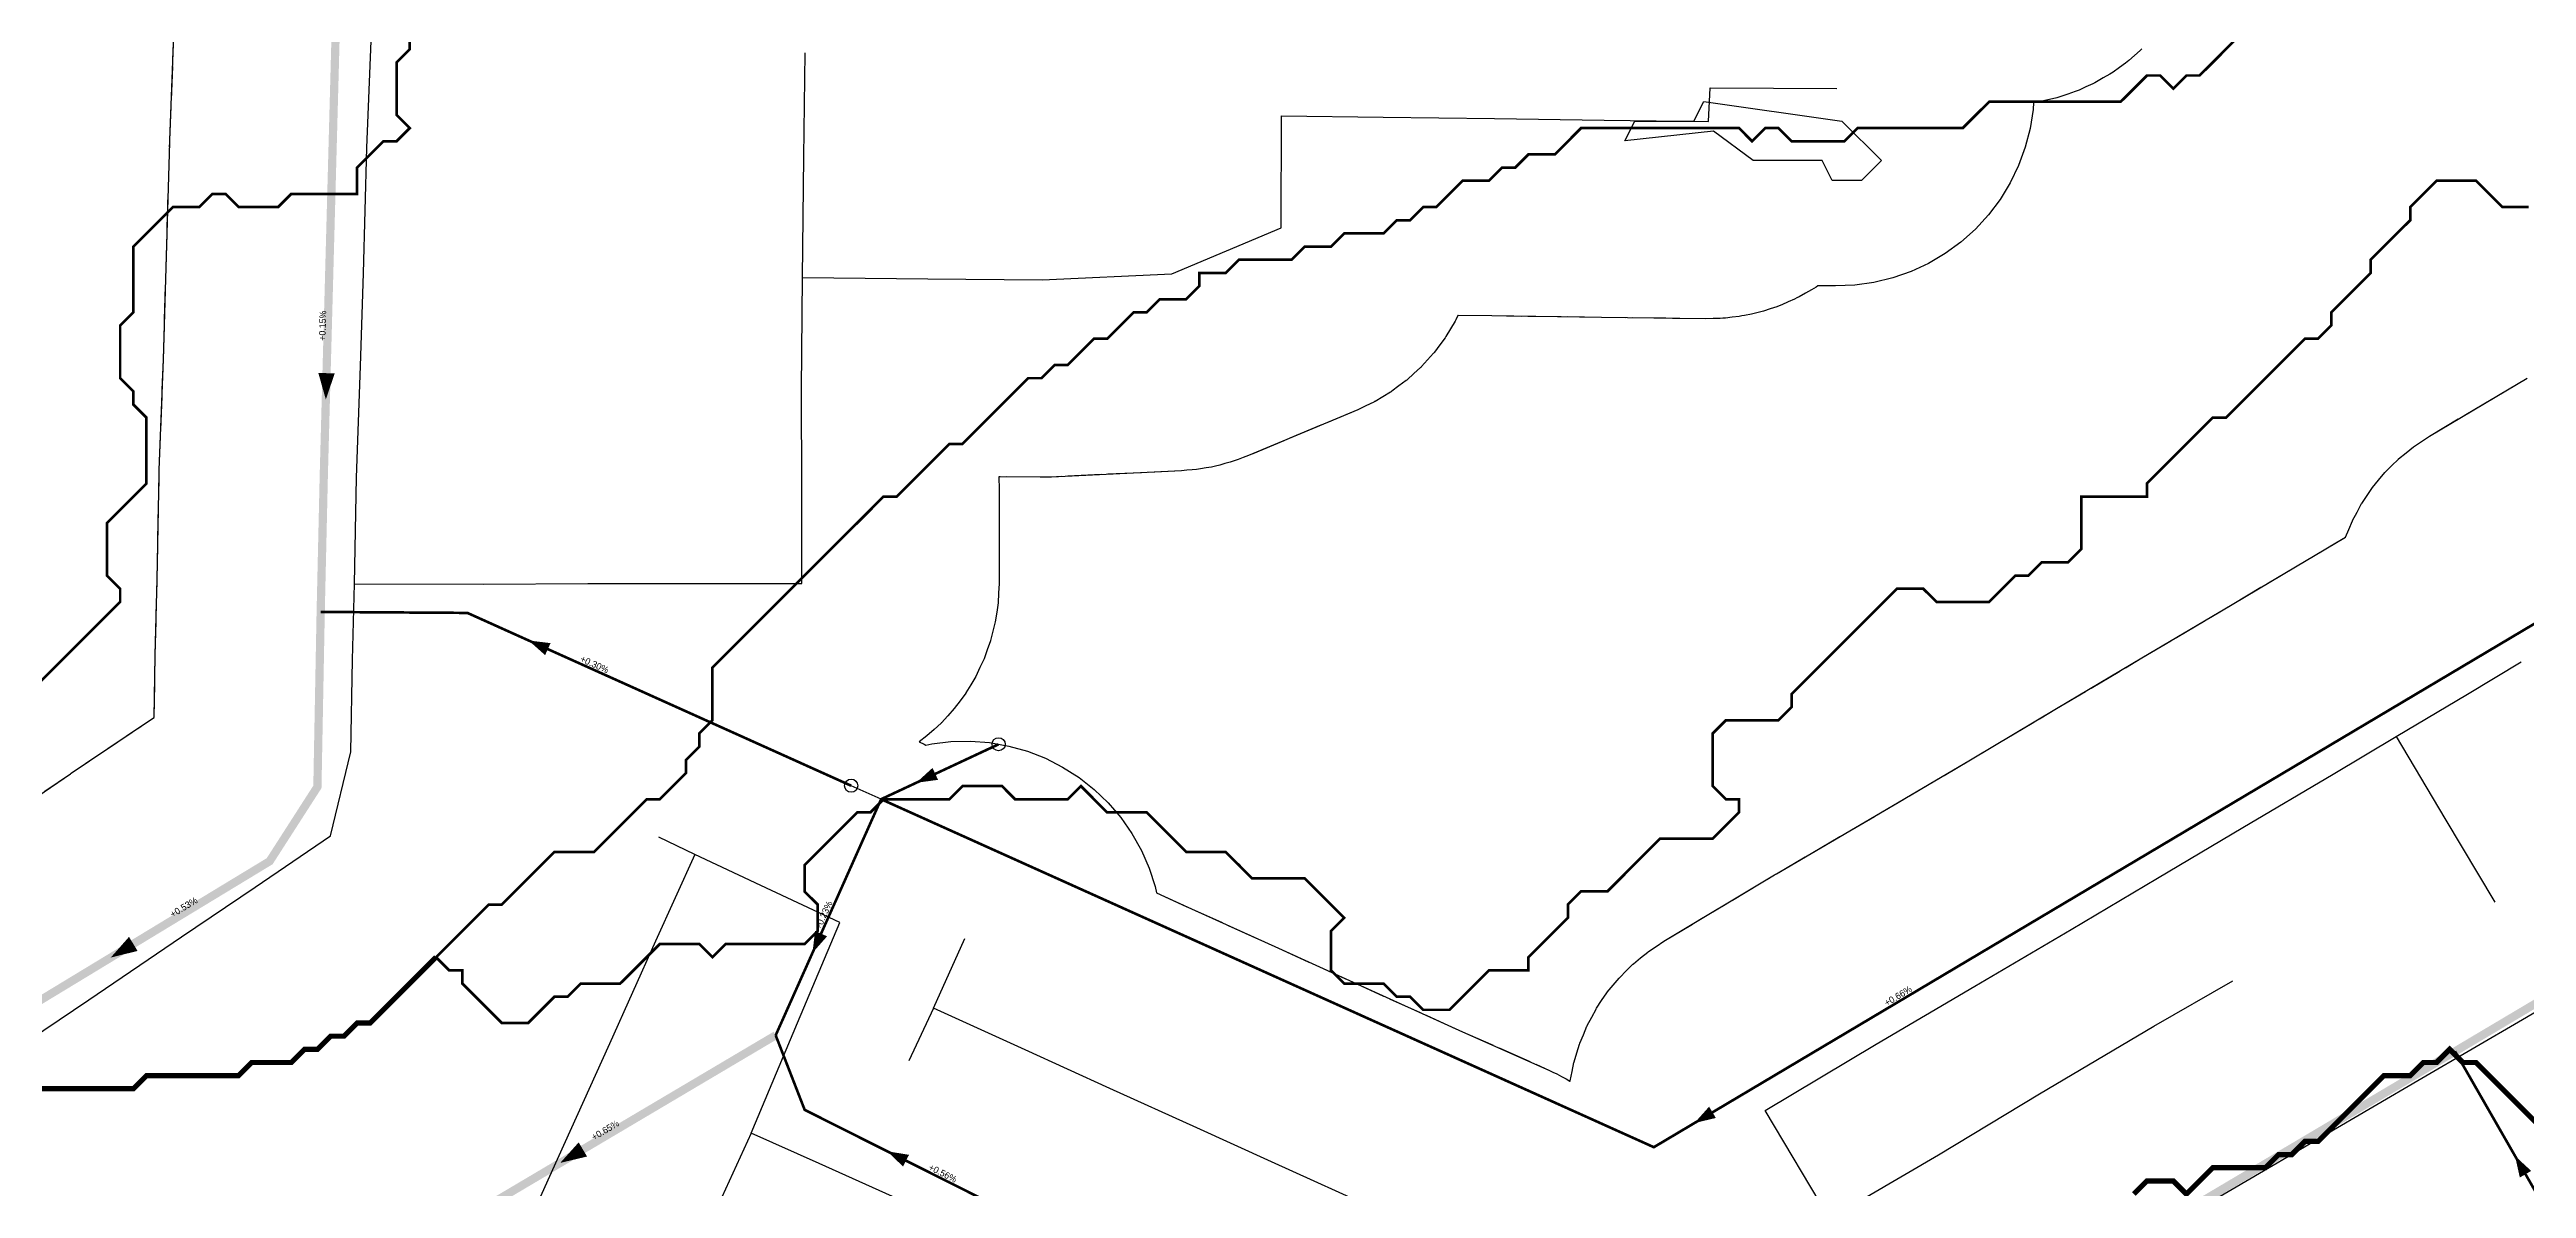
# Model space of a CAD drawing. Header units: metres. Extents: x 441395 to 476894, y 2561381 to 2578972.
# Drawn here: x 444948 to 445701, y 2566815 to 2567161 of the extents above; entities that cross this region are included whole.
import ezdxf
from ezdxf.enums import TextEntityAlignment as Align

# ---------------------------------------------------------------- set-up
doc = ezdxf.new("R2010")
doc.units = ezdxf.units.M
doc.header["$LTSCALE"] = 8
doc.linetypes.add('DASHED', pattern=[1.524, 1.27, -0.254])
for name, color, linetype in [('A_ARROWS', 7, 'Continuous'), ('A_BRANCH', 7, 'Continuous'), ('A_BUILT_2006', 252, 'Continuous'), ('A_CATCHMENTS', 7, 'Continuous'), ('A_ENVELOPE', 3, 'Continuous'), ('A_GRADIENT', 8, 'Continuous'), ('A_HEAD_GAP', 8, 'Continuous'), ('A_HEADS', 8, 'Continuous'), ('A_LATERAL', 7, 'Continuous'), ('A_STREAMS', 5, 'Continuous'), ('A_SUBMAIN', 7, 'Continuous'), ('A_WADI', 4, 'Continuous')]:
    doc.layers.add(name, color=color, linetype=linetype)

msp = doc.modelspace()

# ---------------------------------------------------------------- linework, layer by layer
at = {"layer": 'A_ARROWS', "color": 1}
for points in [[(445032.34, 2567054.61), (445030.06, 2567062.68), (445035.05, 2567062.54)], [(445094.01, 2566981.32), (445100.67, 2566980.52), (445099.02, 2566976.87)], [(445211.85, 2566938.05), (445216.8, 2566942.57), (445218.5, 2566938.95)], [(444966.95, 2566884.91), (444972.5, 2566891.2), (444975.09, 2566886.92)], [(445180.31, 2566886.33), (445181.1, 2566892.99), (445184.75, 2566891.36)], [(445448.46, 2566834.58), (445452.94, 2566839.57), (445454.98, 2566836.13)], [(445103.61, 2566822.47), (445109.22, 2566828.7), (445111.77, 2566824.4)], [(445203.04, 2566826), (445209.66, 2566824.92), (445207.86, 2566821.34)], [(445697.98, 2566824.58), (445702.9, 2566820.02), (445699.43, 2566818.03)]]:
    msp.add_solid(points, dxfattribs=at)
at = {"layer": 'A_BRANCH', "color": 1, "const_width": 0.8}
for points in [[(445807.78, 2567048.2), (445436.13, 2566827.24), (445201.18, 2566933.06)], [(445282.25, 2566786.27), (445177.94, 2566838.59), (445169.12, 2566861.27)]]:
    msp.add_lwpolyline(points, dxfattribs=at)
at = {"layer": 'A_BRANCH', "color": 1, "linetype": 'DASHED', "const_width": 0.8}
msp.add_lwpolyline([(445192.07, 2566937.16), (445075.39, 2566989.71), (445030.78, 2566990.01)], dxfattribs=at)
at = {"layer": 'A_BUILT_2006', "color": 252}
for points in [[(445044.85, 2567131.12), (445046.44, 2567171.15)], [(445177.71, 2567128.41), (445178.05, 2567160.04)], [(445452.8, 2567139.12), (445453.22, 2567149.4)], [(445453.22, 2567149.4), (445491.76, 2567149.13)], [(445322.86, 2567106.81), (445322.93, 2567140.9)], [(445322.93, 2567140.9), (445353.84, 2567140.47)], [(445353.84, 2567140.47), (445387.66, 2567140.01)], [(445387.66, 2567140.01), (445421, 2567139.55)], [(445421, 2567139.55), (445452.8, 2567139.12)], [(445043.77, 2567093), (445044.85, 2567131.12)], [(445177.32, 2567091.74), (445177.71, 2567128.41)], [(445289.61, 2567092.85), (445322.86, 2567106.81)], [(445042.93, 2567064.74), (445043.77, 2567093)], [(445176.93, 2567057.75), (445177.32, 2567091.74)], [(445177.32, 2567091.74), (445215.4, 2567091.33)], [(445215.4, 2567091.33), (445250.16, 2567090.96)], [(445250.16, 2567090.96), (445289.61, 2567092.85)], [(445041.65, 2567030.93), (445042.93, 2567064.74)], [(445177.03, 2567027.07), (445176.93, 2567057.75)], [(445041.05, 2566998.57), (445041.65, 2567030.93)], [(445177.03, 2566998.66), (445177.03, 2567027.07)], [(445040.47, 2566975.44), (445041.05, 2566998.57)], [(445041.05, 2566998.57), (445080.32, 2566998.47)], [(445080.32, 2566998.47), (445112.04, 2566998.62)], [(445112.04, 2566998.62), (445149.27, 2566998.64)], [(445149.27, 2566998.64), (445177.03, 2566998.66)], [(445039.91, 2566947.47), (445040.47, 2566975.44)], [(445683.53, 2566965), (445699.87, 2566974.85)], [(445661.88, 2566952.15), (445683.53, 2566965)], [(445033.75, 2566921.9), (445039.91, 2566947.47)], [(445642.64, 2566940.72), (445661.88, 2566952.15)], [(445661.88, 2566952.15), (445676.68, 2566927.16)], [(445615.19, 2566924.42), (445642.64, 2566940.72)], [(445589.24, 2566909.01), (445615.19, 2566924.42)], [(445676.68, 2566927.16), (445691.83, 2566901.72)], [(445010.85, 2566906.27), (445033.75, 2566921.9)], [(445144.51, 2566916.29), (445133.62, 2566921.52)], [(445144.51, 2566916.29), (445132.62, 2566889.91)], [(445164.65, 2566906.85), (445144.51, 2566916.29)], [(445563, 2566893.43), (445589.24, 2566909.01)], [(444988.44, 2566891.17), (445010.85, 2566906.27)], [(445188.62, 2566895.52), (445164.65, 2566906.85)], [(445175.76, 2566865.03), (445188.62, 2566895.52)], [(444960.32, 2566872.07), (444988.44, 2566891.17)], [(445132.62, 2566889.91), (445118.56, 2566858.72)], [(445217.12, 2566869.52), (445226.62, 2566890.74)], [(445533.74, 2566876.17), (445563, 2566893.43)], [(445700.21, 2566866.11), (445731.63, 2566884.48)], [(444928.18, 2566850.42), (444960.32, 2566872.07)], [(445503.69, 2566858.61), (445533.74, 2566876.17)], [(445588.2, 2566864.02), (445612.17, 2566877.81)], [(445161.62, 2566831.52), (445175.76, 2566865.03)], [(445217.12, 2566869.52), (445209.62, 2566853.52)], [(445244.98, 2566856.84), (445217.12, 2566869.52)], [(445553.38, 2566843.42), (445588.2, 2566864.02)], [(445669.64, 2566848.23), (445700.21, 2566866.11)], [(445118.56, 2566858.72), (445102.68, 2566823.49)], [(445270.74, 2566845.12), (445244.98, 2566856.84)], [(445470.03, 2566838.41), (445503.69, 2566858.61)], [(445297.16, 2566833.1), (445270.74, 2566845.12)], [(445522.71, 2566824.88), (445553.38, 2566843.42)], [(445639.84, 2566830.78), (445669.64, 2566848.23)], [(445489.51, 2566805.6), (445470.03, 2566838.41)], [(445161.62, 2566831.52), (445151.59, 2566809.65)], [(445182.34, 2566822.25), (445161.62, 2566831.52)], [(445319.9, 2566822.76), (445297.16, 2566833.1)], [(445613.14, 2566815.2), (445639.84, 2566830.78)], [(445102.68, 2566823.49), (445089.62, 2566794.52)], [(445204.64, 2566812.28), (445182.34, 2566822.25)], [(445353.41, 2566807.61), (445319.9, 2566822.76)], [(445489.51, 2566805.6), (445522.71, 2566824.88)], [(445583.69, 2566797.98), (445613.14, 2566815.2)]]:
    msp.add_lwpolyline(points, dxfattribs=at)
at = {"layer": 'A_CATCHMENTS', "color": 1, "linetype": 'DASHED'}
for points in [[(444926.7, 2566921.76), (444954.71, 2566940.8), (444954.82, 2566940.87), (444954.92, 2566940.94), (444977.18, 2566955.93), (444980.11, 2566957.93), (444980.48, 2566976.64), (444980.49, 2566976.79), (444980.49, 2566976.95), (444981.07, 2566999.88), (444981.66, 2567032.04), (444981.7, 2567032.62), (444981.69, 2567033.2), (444982.97, 2567066.76), (444983.79, 2567094.74), (444984.87, 2567132.82), (444984.9, 2567133.16), (444984.89, 2567133.5), (444986.33, 2567169.59)], [(445584.47, 2567161.2), (445584.04, 2567160.75), (445582.28, 2567159.24), (445580.55, 2567157.68), (445580.05, 2567157.31), (445579.58, 2567156.91), (445577.68, 2567155.57), (445575.81, 2567154.19), (445575.27, 2567153.87), (445574.77, 2567153.52), (445572.74, 2567152.37), (445570.74, 2567151.18), (445570.18, 2567150.92), (445569.64, 2567150.62), (445567.52, 2567149.67), (445565.41, 2567148.69), (445564.83, 2567148.48), (445564.26, 2567148.23), (445562.05, 2567147.5), (445559.86, 2567146.73), (445559.26, 2567146.58), (445558.67, 2567146.38), (445556.4, 2567145.87), (445554.14, 2567145.32), (445553.53, 2567145.23), (445552.92, 2567145.09), (445551.55, 2567144.92), (445551.43, 2567142.83), (445550.53, 2567137.01), (445549.06, 2567131.31), (445547.03, 2567125.78), (445544.48, 2567120.47), (445541.42, 2567115.44), (445537.88, 2567110.74), (445533.89, 2567106.4), (445529.5, 2567102.48), (445524.75, 2567099), (445519.67, 2567096.01), (445514.33, 2567093.53), (445508.78, 2567091.59), (445503.05, 2567090.2), (445497.22, 2567089.38), (445491.34, 2567089.13), (445485.99, 2567089.17), (445485.45, 2567088.77), (445484.76, 2567088.37), (445484.09, 2567087.92), (445482.21, 2567086.89), (445480.36, 2567085.82), (445479.63, 2567085.48), (445478.92, 2567085.1), (445476.95, 2567084.26), (445475, 2567083.37), (445474.24, 2567083.11), (445473.5, 2567082.8), (445471.46, 2567082.16), (445469.43, 2567081.47), (445468.65, 2567081.28), (445467.88, 2567081.04), (445465.79, 2567080.6), (445463.7, 2567080.11), (445462.9, 2567080.01), (445462.12, 2567079.84), (445459.99, 2567079.61), (445457.87, 2567079.33), (445457.06, 2567079.3), (445456.26, 2567079.21), (445454.12, 2567079.2), (445451.98, 2567079.12), (445420.17, 2567079.56), (445420.17, 2567079.56), (445420.17, 2567079.56), (445386.84, 2567080.01), (445386.84, 2567080.01), (445376.55, 2567080.16), (445375.92, 2567078.79), (445375.81, 2567078.61), (445375.72, 2567078.42), (445374.31, 2567076.08), (445372.91, 2567073.73), (445372.79, 2567073.56), (445372.68, 2567073.37), (445371.05, 2567071.18), (445369.43, 2567068.98), (445369.29, 2567068.82), (445369.16, 2567068.65), (445367.32, 2567066.63), (445365.5, 2567064.6), (445365.34, 2567064.45), (445365.2, 2567064.3), (445363.17, 2567062.47), (445361.15, 2567060.62), (445360.98, 2567060.49), (445360.83, 2567060.35), (445358.63, 2567058.73), (445356.44, 2567057.09), (445356.26, 2567056.98), (445356.09, 2567056.86), (445353.74, 2567055.45), (445351.41, 2567054.04), (445351.22, 2567053.95), (445351.03, 2567053.84), (445348.56, 2567052.68), (445346.1, 2567051.49), (445312.84, 2567037.53), (445311.29, 2567036.96), (445309.75, 2567036.33), (445308.52, 2567035.96), (445307.31, 2567035.52), (445305.7, 2567035.11), (445304.12, 2567034.63), (445302.85, 2567034.38), (445301.61, 2567034.06), (445299.97, 2567033.81), (445298.34, 2567033.49), (445297.06, 2567033.36), (445295.79, 2567033.17), (445294.13, 2567033.08), (445292.48, 2567032.92), (445253.03, 2567031.03), (445251.28, 2567031.03), (445249.52, 2567030.96), (445237.02, 2567031.1), (445237.03, 2567027.27), (445237.03, 2567027.17), (445237.03, 2567027.07), (445237.03, 2566998.66), (445236.89, 2566995.74), (445236.75, 2566992.82), (445236.75, 2566992.8), (445236.75, 2566992.78), (445236.32, 2566989.89), (445235.89, 2566986.99), (445235.88, 2566986.97), (445235.88, 2566986.95), (445235.17, 2566984.12), (445234.46, 2566981.28), (445234.46, 2566981.26), (445234.45, 2566981.24), (445233.47, 2566978.49), (445232.48, 2566975.74), (445232.47, 2566975.72), (445232.47, 2566975.7), (445231.22, 2566973.06), (445229.97, 2566970.41), (445229.96, 2566970.39), (445229.95, 2566970.38), (445228.45, 2566967.87), (445226.94, 2566965.36), (445226.93, 2566965.34), (445226.92, 2566965.33), (445225.18, 2566962.98), (445223.44, 2566960.63), (445223.43, 2566960.61), (445223.41, 2566960.6), (445221.45, 2566958.43), (445219.49, 2566956.26), (445219.47, 2566956.25), (445219.46, 2566956.23), (445217.29, 2566954.27), (445215.13, 2566952.3), (445215.11, 2566952.29), (445215.1, 2566952.28), (445212.75, 2566950.54), (445212.7, 2566950.5), (445214.26, 2566949.76), (445214.77, 2566949.49), (445216.58, 2566949.89), (445222.42, 2566950.59), (445228.31, 2566950.71), (445234.18, 2566950.26), (445239.98, 2566949.23), (445245.65, 2566947.64), (445251.13, 2566945.5), (445256.38, 2566942.83), (445261.35, 2566939.66), (445265.97, 2566936.02), (445270.22, 2566931.95), (445274.05, 2566927.47), (445277.43, 2566922.65), (445280.31, 2566917.51), (445282.68, 2566912.12), (445284.5, 2566906.52), (445284.93, 2566904.58), (445295.58, 2566899.74), (445295.58, 2566899.74), (445322.01, 2566887.72), (445322.01, 2566887.72), (445322.01, 2566887.72), (445344.68, 2566877.4), (445377.95, 2566862.36), (445404.25, 2566850.67), (445405.41, 2566850.09), (445406.59, 2566849.57), (445408.03, 2566848.76), (445409.51, 2566848.02), (445410.6, 2566847.32), (445410.69, 2566847.27), (445410.7, 2566847.32), (445410.72, 2566847.46), (445411.27, 2566850.21), (445411.82, 2566852.96), (445411.86, 2566853.1), (445411.89, 2566853.23), (445412.71, 2566855.91), (445413.53, 2566858.6), (445413.58, 2566858.73), (445413.62, 2566858.86), (445414.71, 2566861.45), (445415.78, 2566864.04), (445415.84, 2566864.16), (445415.9, 2566864.29), (445417.23, 2566866.76), (445418.55, 2566869.23), (445418.63, 2566869.35), (445418.69, 2566869.47), (445420.26, 2566871.8), (445421.82, 2566874.13), (445421.91, 2566874.24), (445421.98, 2566874.35), (445423.77, 2566876.51), (445425.55, 2566878.68), (445425.65, 2566878.78), (445425.74, 2566878.89), (445427.73, 2566880.86), (445429.72, 2566882.85), (445429.82, 2566882.94), (445429.92, 2566883.03), (445432.1, 2566884.81), (445434.26, 2566886.59), (445434.38, 2566886.66), (445434.49, 2566886.75), (445436.83, 2566888.3), (445439.16, 2566889.86), (445472.82, 2566910.06), (445473.13, 2566910.22), (445473.42, 2566910.41), (445503.36, 2566927.91), (445532.45, 2566945.07), (445558.61, 2566960.6), (445558.61, 2566960.6), (445558.61, 2566960.6), (445584.55, 2566976.01), (445584.55, 2566976.01), (445584.55, 2566976.01), (445612, 2566992.31), (445631.25, 2567003.74), (445631.25, 2567003.74), (445631.25, 2567003.74), (445646.46, 2567012.77), (445647.41, 2567015.06), (445648.54, 2567017.75), (445648.55, 2567017.77), (445648.56, 2567017.8), (445649.95, 2567020.36), (445651.33, 2567022.93), (445651.35, 2567022.95), (445651.36, 2567022.98), (445652.99, 2567025.4), (445654.62, 2567027.82), (445654.63, 2567027.84), (445654.65, 2567027.86), (445656.51, 2567030.11), (445658.37, 2567032.36), (445658.39, 2567032.38), (445658.4, 2567032.4), (445660.47, 2567034.45), (445662.54, 2567036.51), (445662.56, 2567036.52), (445662.58, 2567036.54), (445664.85, 2567038.38), (445667.11, 2567040.23), (445667.13, 2567040.24), (445667.15, 2567040.26), (445669.58, 2567041.87), (445672.01, 2567043.48), (445701.64, 2567061.12)]]:
    msp.add_lwpolyline(points, dxfattribs=at)
at = {"layer": 'A_ENVELOPE', "color": 3}
for points in [[(444926.7, 2566921.76), (444954.71, 2566940.8), (444954.82, 2566940.87), (444954.92, 2566940.94), (444977.18, 2566955.93), (444980.11, 2566957.93), (444980.48, 2566976.64), (444980.49, 2566976.79), (444980.49, 2566976.95), (444981.07, 2566999.88), (444981.66, 2567032.04), (444981.7, 2567032.62), (444981.69, 2567033.2), (444982.97, 2567066.76), (444983.79, 2567094.74), (444984.87, 2567132.82), (444984.9, 2567133.16), (444984.89, 2567133.5), (444986.48, 2567173.36)], [(445584.47, 2567161.2), (445584.04, 2567160.75), (445582.28, 2567159.24), (445580.55, 2567157.68), (445580.05, 2567157.31), (445579.58, 2567156.91), (445577.68, 2567155.57), (445575.81, 2567154.19), (445575.27, 2567153.87), (445574.77, 2567153.52), (445572.74, 2567152.37), (445570.74, 2567151.18), (445570.18, 2567150.92), (445569.64, 2567150.62), (445567.52, 2567149.67), (445565.41, 2567148.69), (445564.83, 2567148.48), (445564.26, 2567148.23), (445562.05, 2567147.5), (445559.86, 2567146.73), (445559.26, 2567146.58), (445558.67, 2567146.38), (445556.4, 2567145.87), (445554.14, 2567145.32), (445553.53, 2567145.23), (445552.92, 2567145.09), (445551.55, 2567144.92), (445551.43, 2567142.83), (445550.53, 2567137.01), (445549.06, 2567131.31), (445547.03, 2567125.78), (445544.48, 2567120.47), (445541.42, 2567115.44), (445537.88, 2567110.74), (445533.89, 2567106.4), (445529.5, 2567102.48), (445524.75, 2567099), (445519.67, 2567096.01), (445514.33, 2567093.53), (445508.78, 2567091.59), (445503.05, 2567090.2), (445497.22, 2567089.38), (445491.34, 2567089.13), (445485.99, 2567089.17), (445485.45, 2567088.77), (445484.76, 2567088.37), (445484.09, 2567087.92), (445482.21, 2567086.89), (445480.36, 2567085.82), (445479.63, 2567085.48), (445478.92, 2567085.1), (445476.95, 2567084.26), (445475, 2567083.37), (445474.24, 2567083.11), (445473.5, 2567082.8), (445471.46, 2567082.16), (445469.43, 2567081.47), (445468.65, 2567081.28), (445467.88, 2567081.04), (445465.79, 2567080.6), (445463.7, 2567080.11), (445462.9, 2567080.01), (445462.12, 2567079.84), (445459.99, 2567079.61), (445457.87, 2567079.33), (445457.06, 2567079.3), (445456.26, 2567079.21), (445454.12, 2567079.2), (445451.98, 2567079.12), (445420.17, 2567079.56), (445420.17, 2567079.56), (445420.17, 2567079.56), (445386.84, 2567080.01), (445386.84, 2567080.01), (445376.55, 2567080.16), (445375.92, 2567078.79), (445375.81, 2567078.61), (445375.72, 2567078.42), (445374.31, 2567076.08), (445372.91, 2567073.73), (445372.79, 2567073.56), (445372.68, 2567073.37), (445371.05, 2567071.18), (445369.43, 2567068.98), (445369.29, 2567068.82), (445369.16, 2567068.65), (445367.32, 2567066.63), (445365.5, 2567064.6), (445365.34, 2567064.45), (445365.2, 2567064.3), (445363.17, 2567062.47), (445361.15, 2567060.62), (445360.98, 2567060.49), (445360.83, 2567060.35), (445358.63, 2567058.73), (445356.44, 2567057.09), (445356.26, 2567056.98), (445356.09, 2567056.86), (445353.74, 2567055.45), (445351.41, 2567054.04), (445351.22, 2567053.95), (445351.03, 2567053.84), (445348.56, 2567052.68), (445346.1, 2567051.49), (445312.84, 2567037.53), (445311.29, 2567036.96), (445309.75, 2567036.33), (445308.52, 2567035.96), (445307.31, 2567035.52), (445305.7, 2567035.11), (445304.12, 2567034.63), (445302.85, 2567034.38), (445301.61, 2567034.06), (445299.97, 2567033.81), (445298.34, 2567033.49), (445297.06, 2567033.36), (445295.79, 2567033.17), (445294.13, 2567033.08), (445292.48, 2567032.92), (445253.03, 2567031.03), (445251.28, 2567031.03), (445249.52, 2567030.96), (445237.02, 2567031.1), (445237.03, 2567027.27), (445237.03, 2567027.17), (445237.03, 2567027.07), (445237.03, 2566998.66), (445236.89, 2566995.74), (445236.75, 2566992.82), (445236.75, 2566992.8), (445236.75, 2566992.78), (445236.32, 2566989.89), (445235.89, 2566986.99), (445235.88, 2566986.97), (445235.88, 2566986.95), (445235.17, 2566984.12), (445234.46, 2566981.28), (445234.46, 2566981.26), (445234.45, 2566981.24), (445233.47, 2566978.49), (445232.48, 2566975.74), (445232.47, 2566975.72), (445232.47, 2566975.7), (445231.22, 2566973.06), (445229.97, 2566970.41), (445229.96, 2566970.39), (445229.95, 2566970.38), (445228.45, 2566967.87), (445226.94, 2566965.36), (445226.93, 2566965.34), (445226.92, 2566965.33), (445225.18, 2566962.98), (445223.44, 2566960.63), (445223.43, 2566960.61), (445223.41, 2566960.6), (445221.45, 2566958.43), (445219.49, 2566956.26), (445219.47, 2566956.25), (445219.46, 2566956.23), (445217.29, 2566954.27), (445215.13, 2566952.3), (445215.11, 2566952.29), (445215.1, 2566952.28), (445212.75, 2566950.54), (445212.7, 2566950.5), (445214.26, 2566949.76), (445214.77, 2566949.49), (445216.58, 2566949.89), (445222.42, 2566950.59), (445228.31, 2566950.71), (445234.18, 2566950.26), (445239.98, 2566949.23), (445245.65, 2566947.64), (445251.13, 2566945.5), (445256.38, 2566942.83), (445261.35, 2566939.66), (445265.97, 2566936.02), (445270.22, 2566931.95), (445274.05, 2566927.47), (445277.43, 2566922.65), (445280.31, 2566917.51), (445282.68, 2566912.12), (445284.5, 2566906.52), (445284.93, 2566904.58), (445295.58, 2566899.74), (445295.58, 2566899.74), (445322.01, 2566887.72), (445322.01, 2566887.72), (445322.01, 2566887.72), (445344.68, 2566877.4), (445377.95, 2566862.36), (445404.25, 2566850.67), (445405.41, 2566850.09), (445406.59, 2566849.57), (445408.03, 2566848.76), (445409.51, 2566848.02), (445410.6, 2566847.32), (445410.69, 2566847.27), (445410.7, 2566847.32), (445410.72, 2566847.46), (445411.27, 2566850.21), (445411.82, 2566852.96), (445411.86, 2566853.1), (445411.89, 2566853.23), (445412.71, 2566855.91), (445413.53, 2566858.6), (445413.58, 2566858.73), (445413.62, 2566858.86), (445414.71, 2566861.45), (445415.78, 2566864.04), (445415.84, 2566864.16), (445415.9, 2566864.29), (445417.23, 2566866.76), (445418.55, 2566869.23), (445418.63, 2566869.35), (445418.69, 2566869.47), (445420.26, 2566871.8), (445421.82, 2566874.13), (445421.91, 2566874.24), (445421.98, 2566874.35), (445423.77, 2566876.51), (445425.55, 2566878.68), (445425.65, 2566878.78), (445425.74, 2566878.89), (445427.73, 2566880.86), (445429.72, 2566882.85), (445429.82, 2566882.94), (445429.92, 2566883.03), (445432.1, 2566884.81), (445434.26, 2566886.59), (445434.38, 2566886.66), (445434.49, 2566886.75), (445436.83, 2566888.3), (445439.16, 2566889.86), (445472.82, 2566910.06), (445473.13, 2566910.22), (445473.42, 2566910.41), (445503.36, 2566927.91), (445532.45, 2566945.07), (445558.61, 2566960.6), (445558.61, 2566960.6), (445558.61, 2566960.6), (445584.55, 2566976.01), (445584.55, 2566976.01), (445584.55, 2566976.01), (445612, 2566992.31), (445631.25, 2567003.74), (445631.25, 2567003.74), (445631.25, 2567003.74), (445646.46, 2567012.77), (445647.41, 2567015.06), (445648.54, 2567017.75), (445648.55, 2567017.77), (445648.56, 2567017.8), (445649.95, 2567020.36), (445651.33, 2567022.93), (445651.35, 2567022.95), (445651.36, 2567022.98), (445652.99, 2567025.4), (445654.62, 2567027.82), (445654.63, 2567027.84), (445654.65, 2567027.86), (445656.51, 2567030.11), (445658.37, 2567032.36), (445658.39, 2567032.38), (445658.4, 2567032.4), (445660.47, 2567034.45), (445662.54, 2567036.51), (445662.56, 2567036.52), (445662.58, 2567036.54), (445664.85, 2567038.38), (445667.11, 2567040.23), (445667.13, 2567040.24), (445667.15, 2567040.26), (445669.58, 2567041.87), (445672.01, 2567043.48), (445701.64, 2567061.12)]]:
    msp.add_lwpolyline(points, dxfattribs=at)
at = {"layer": 'A_HEAD_GAP', "color": 8, "linetype": 'DASHED'}
msp.add_lwpolyline([(445201.18, 2566933.06), (445192.07, 2566937.16)], dxfattribs=at)
at = {"layer": 'A_HEADS', "color": 1}
for centre in [(445236.91, 2566949.77), (445192.07, 2566937.16)]:
    msp.add_circle(centre, 2, dxfattribs=at)
at = {"layer": 'A_LATERAL', "color": 1, "const_width": 0.8}
msp.add_lwpolyline([(445236.91, 2566949.77), (445201.18, 2566933.06)], dxfattribs=at)
at = {"layer": 'A_LATERAL', "color": 1, "linetype": 'DASHED', "const_width": 0.8}
for points in [[(445201.18, 2566933.06), (445169.12, 2566861.27)], [(445730.32, 2566768.21), (445679.74, 2566856.38)]]:
    msp.add_lwpolyline(points, dxfattribs=at)
at = {"layer": 'A_STREAMS', "color": 5}
for points, const_width in [([(445057.85, 2567165.14), (445057.85, 2567161.14), (445053.84, 2567157.13), (445053.84, 2567153.13), (445053.84, 2567149.13), (445053.84, 2567145.13), (445053.84, 2567141.13), (445057.85, 2567137.13), (445053.84, 2567133.12), (445049.84, 2567133.12), (445045.84, 2567129.12), (445041.84, 2567125.12), (445041.84, 2567121.12), (445041.84, 2567117.12), (445037.84, 2567117.12), (445033.84, 2567117.12), (445029.83, 2567117.12), (445025.83, 2567117.12), (445021.83, 2567117.12), (445017.83, 2567113.12), (445013.83, 2567113.12), (445009.83, 2567113.12), (445005.82, 2567113.12), (445001.82, 2567117.12), (444997.82, 2567117.12), (444993.82, 2567113.12), (444989.82, 2567113.12), (444985.81, 2567113.12), (444981.81, 2567109.11), (444977.81, 2567105.11), (444973.81, 2567101.11), (444973.81, 2567097.11), (444973.81, 2567093.11), (444973.81, 2567089.1), (444973.81, 2567085.1), (444973.81, 2567081.1), (444969.81, 2567077.1), (444969.81, 2567073.1), (444969.81, 2567069.1), (444969.81, 2567065.09), (444969.81, 2567061.09), (444973.81, 2567057.09), (444973.81, 2567053.09), (444977.81, 2567049.09), (444977.81, 2567045.08), (444977.81, 2567041.08), (444977.81, 2567037.08), (444977.81, 2567033.08), (444977.81, 2567029.08), (444973.81, 2567025.08), (444969.81, 2567021.07), (444965.81, 2567017.07), (444965.81, 2567013.07), (444965.81, 2567009.07), (444965.81, 2567005.07), (444965.81, 2567001.07), (444969.81, 2566997.06), (444969.81, 2566993.06), (444965.81, 2566989.06), (444961.8, 2566985.06), (444957.8, 2566981.06), (444953.8, 2566977.05), (444949.8, 2566973.05), (444945.8, 2566969.05)], 0.8), ([(445614.09, 2567165.14), (445610.09, 2567161.14), (445606.09, 2567157.13), (445602.08, 2567153.13), (445598.08, 2567153.13), (445594.08, 2567149.13), (445590.08, 2567153.13), (445586.08, 2567153.13), (445582.08, 2567149.13), (445578.07, 2567145.13), (445574.07, 2567145.13), (445570.07, 2567145.13), (445566.07, 2567145.13), (445562.07, 2567145.13), (445558.06, 2567145.13), (445554.06, 2567145.13), (445550.06, 2567145.13), (445546.06, 2567145.13), (445542.06, 2567145.13), (445538.06, 2567145.13), (445534.05, 2567141.13), (445530.05, 2567137.13), (445526.05, 2567137.13), (445522.05, 2567137.13), (445518.05, 2567137.13), (445514.05, 2567137.13), (445510.04, 2567137.13), (445506.04, 2567137.13), (445502.04, 2567137.13), (445498.04, 2567137.13), (445494.04, 2567133.12), (445490.04, 2567133.12), (445486.03, 2567133.12), (445482.03, 2567133.12), (445478.03, 2567133.12), (445474.03, 2567137.13), (445470.03, 2567137.13), (445466.02, 2567133.12), (445462.02, 2567137.13), (445458.02, 2567137.13), (445454.02, 2567137.13), (445450.02, 2567137.13), (445446.02, 2567137.13), (445442.01, 2567137.13), (445438.01, 2567137.13), (445434.01, 2567137.13), (445430.01, 2567137.13), (445426.01, 2567137.13), (445422.01, 2567137.13), (445418, 2567137.13), (445414, 2567137.13), (445410, 2567133.12), (445406, 2567129.12), (445402, 2567129.12), (445397.99, 2567129.12), (445393.99, 2567125.12), (445389.99, 2567125.12), (445385.99, 2567121.12), (445381.99, 2567121.12), (445377.99, 2567121.12), (445373.98, 2567117.12), (445369.98, 2567113.12), (445365.98, 2567113.12), (445361.98, 2567109.11), (445357.98, 2567109.11), (445353.98, 2567105.11), (445349.97, 2567105.11), (445345.97, 2567105.11), (445341.97, 2567105.11), (445337.97, 2567101.11), (445333.97, 2567101.11), (445329.97, 2567101.11), (445325.96, 2567097.11), (445321.96, 2567097.11), (445317.96, 2567097.11), (445313.96, 2567097.11), (445309.96, 2567097.11), (445305.95, 2567093.11), (445301.95, 2567093.11), (445297.95, 2567093.11), (445297.95, 2567089.1), (445293.95, 2567085.1), (445289.95, 2567085.1), (445285.95, 2567085.1), (445281.94, 2567081.1), (445277.94, 2567081.1), (445273.94, 2567077.1), (445269.94, 2567073.1), (445265.94, 2567073.1), (445261.94, 2567069.1), (445257.93, 2567065.09), (445253.93, 2567065.09), (445249.93, 2567061.09), (445245.93, 2567061.09), (445241.93, 2567057.09), (445237.93, 2567053.09), (445233.92, 2567049.09), (445229.92, 2567045.08), (445225.92, 2567041.08), (445221.92, 2567041.08), (445217.92, 2567037.08), (445213.91, 2567033.08), (445209.91, 2567029.08), (445205.91, 2567025.08), (445201.91, 2567025.08), (445197.91, 2567021.07), (445193.91, 2567017.07), (445189.9, 2567013.07), (445185.9, 2567009.07), (445181.9, 2567005.07), (445177.9, 2567001.07), (445173.9, 2566997.06), (445169.9, 2566993.06), (445165.89, 2566989.06), (445161.89, 2566985.06), (445157.89, 2566981.06), (445153.89, 2566977.05), (445149.89, 2566973.05), (445149.89, 2566969.05), (445149.89, 2566965.05), (445149.89, 2566961.05), (445149.89, 2566957.05), (445145.88, 2566953.04), (445145.88, 2566949.04), (445141.88, 2566945.04), (445141.88, 2566941.04), (445137.88, 2566937.04), (445133.88, 2566933.03), (445129.88, 2566933.03), (445125.88, 2566929.03), (445121.87, 2566925.03), (445117.87, 2566921.03), (445113.87, 2566917.03), (445109.87, 2566917.03), (445105.87, 2566917.03), (445101.87, 2566917.03), (445097.86, 2566913.03), (445093.86, 2566909.02), (445089.86, 2566905.02), (445085.86, 2566901.02), (445081.86, 2566901.02), (445077.86, 2566897.02), (445073.85, 2566893.02), (445069.85, 2566889.02), (445065.85, 2566885.01)], 0.8), ([(445702.13, 2567113.12), (445698.13, 2567113.12), (445694.12, 2567113.12), (445690.12, 2567117.12), (445686.12, 2567121.12), (445682.12, 2567121.12), (445678.12, 2567121.12), (445674.12, 2567121.12), (445670.11, 2567117.12), (445666.11, 2567113.12), (445666.11, 2567109.11), (445662.11, 2567105.11), (445658.11, 2567101.11), (445654.11, 2567097.11), (445654.11, 2567093.11), (445650.11, 2567089.1), (445646.1, 2567085.1), (445642.1, 2567081.1), (445642.1, 2567077.1), (445638.1, 2567073.1), (445634.1, 2567073.1), (445630.1, 2567069.1), (445626.09, 2567065.09), (445622.09, 2567061.09), (445618.09, 2567057.09), (445614.09, 2567053.09), (445610.09, 2567049.09), (445606.09, 2567049.09), (445602.08, 2567045.08), (445598.08, 2567041.08), (445594.08, 2567037.08), (445590.08, 2567033.08), (445586.08, 2567029.08), (445586.08, 2567025.08), (445582.08, 2567025.08), (445578.07, 2567025.08), (445574.07, 2567025.08), (445570.07, 2567025.08), (445566.07, 2567025.08), (445566.07, 2567021.07), (445566.07, 2567017.07), (445566.07, 2567013.07), (445566.07, 2567009.07), (445562.07, 2567005.07), (445558.06, 2567005.07), (445554.06, 2567005.07), (445550.06, 2567001.07), (445546.06, 2567001.07), (445542.06, 2566997.06), (445538.06, 2566993.06), (445534.05, 2566993.06), (445530.05, 2566993.06), (445526.05, 2566993.06), (445522.05, 2566993.06), (445518.05, 2566997.06), (445514.05, 2566997.06), (445510.04, 2566997.06), (445506.04, 2566993.06), (445502.04, 2566989.06), (445498.04, 2566985.06), (445494.04, 2566981.06), (445490.04, 2566977.05), (445486.03, 2566973.05), (445482.03, 2566969.05), (445478.03, 2566965.05), (445478.03, 2566961.05), (445474.03, 2566957.05), (445470.03, 2566957.05), (445466.02, 2566957.05), (445462.02, 2566957.05), (445458.02, 2566957.05), (445454.02, 2566953.04), (445454.02, 2566949.04), (445454.02, 2566945.04), (445454.02, 2566941.04), (445454.02, 2566937.04), (445458.02, 2566933.03), (445462.02, 2566933.03), (445462.02, 2566929.03), (445458.02, 2566925.03), (445454.02, 2566921.03), (445450.02, 2566921.03), (445446.02, 2566921.03), (445442.01, 2566921.03), (445438.01, 2566921.03), (445434.01, 2566917.03), (445430.01, 2566913.03), (445426.01, 2566909.02), (445422.01, 2566905.02), (445418, 2566905.02), (445414, 2566905.02), (445410, 2566901.02), (445410, 2566897.02), (445406, 2566893.02), (445402, 2566889.02), (445397.99, 2566885.01), (445397.99, 2566881.01), (445393.99, 2566881.01), (445389.99, 2566881.01), (445385.99, 2566881.01), (445381.99, 2566877.01), (445377.99, 2566873.01), (445373.98, 2566869.01), (445369.98, 2566869.01), (445365.98, 2566869.01), (445361.98, 2566873.01), (445357.98, 2566873.01), (445353.98, 2566877.01), (445349.97, 2566877.01), (445345.97, 2566877.01), (445341.97, 2566877.01), (445337.97, 2566881.01), (445337.97, 2566885.01), (445337.97, 2566889.02), (445337.97, 2566893.02), (445341.97, 2566897.02), (445337.97, 2566901.02), (445333.97, 2566905.02), (445329.97, 2566909.02), (445325.96, 2566909.02), (445321.96, 2566909.02), (445317.96, 2566909.02), (445313.96, 2566909.02), (445309.96, 2566913.03), (445305.95, 2566917.03), (445301.95, 2566917.03), (445297.95, 2566917.03), (445293.95, 2566917.03), (445289.95, 2566921.03), (445285.95, 2566925.03), (445281.94, 2566929.03), (445277.94, 2566929.03), (445273.94, 2566929.03), (445269.94, 2566929.03), (445265.94, 2566933.03), (445261.94, 2566937.04), (445257.93, 2566933.03), (445253.93, 2566933.03), (445249.93, 2566933.03), (445245.93, 2566933.03), (445241.93, 2566933.03), (445237.93, 2566937.04), (445233.92, 2566937.04), (445229.92, 2566937.04), (445225.92, 2566937.04), (445221.92, 2566933.03), (445217.92, 2566933.03), (445213.91, 2566933.03), (445209.91, 2566933.03), (445205.91, 2566933.03), (445201.91, 2566933.03), (445197.91, 2566929.03), (445193.91, 2566929.03), (445189.9, 2566925.03), (445185.9, 2566921.03), (445181.9, 2566917.03), (445177.9, 2566913.03), (445177.9, 2566909.02), (445177.9, 2566905.02), (445181.9, 2566901.02), (445181.9, 2566897.02), (445181.9, 2566893.02), (445177.9, 2566889.02), (445173.9, 2566889.02), (445169.9, 2566889.02), (445165.89, 2566889.02), (445161.89, 2566889.02), (445157.89, 2566889.02), (445153.89, 2566889.02), (445149.89, 2566885.01), (445145.88, 2566889.02), (445141.88, 2566889.02), (445137.88, 2566889.02), (445133.88, 2566889.02), (445129.88, 2566885.01), (445125.88, 2566881.01), (445121.87, 2566877.01), (445117.87, 2566877.01), (445113.87, 2566877.01), (445109.87, 2566877.01), (445105.87, 2566873.01), (445101.87, 2566873.01), (445097.86, 2566869.01), (445093.86, 2566865), (445089.86, 2566865), (445085.86, 2566865), (445081.86, 2566869.01), (445077.86, 2566873.01), (445073.85, 2566877.01), (445073.85, 2566881.01), (445069.85, 2566881.01), (445065.85, 2566885.01)], 0.8), ([(445065.85, 2566885.01), (445061.85, 2566881.01), (445057.85, 2566877.01), (445053.84, 2566873.01), (445049.84, 2566869.01), (445045.84, 2566865), (445041.84, 2566865), (445037.84, 2566861), (445033.84, 2566861), (445029.83, 2566857), (445025.83, 2566857), (445021.83, 2566853), (445017.83, 2566853), (445013.83, 2566853), (445009.83, 2566853), (445005.82, 2566849), (445001.82, 2566849), (444997.82, 2566849), (444993.82, 2566849), (444989.82, 2566849), (444985.81, 2566849), (444981.81, 2566849), (444977.81, 2566849), (444973.81, 2566845), (444969.81, 2566845), (444965.81, 2566845), (444961.8, 2566845), (444957.8, 2566845), (444953.8, 2566845), (444949.8, 2566845), (444945.8, 2566845)], 1.6), ([(445706.13, 2566832.99), (445702.13, 2566836.99), (445698.13, 2566840.99), (445694.12, 2566845), (445690.12, 2566849), (445686.12, 2566853), (445682.12, 2566853), (445678.12, 2566857), (445674.12, 2566853), (445670.11, 2566853), (445666.11, 2566849), (445662.11, 2566849), (445658.11, 2566849), (445654.11, 2566845), (445650.11, 2566840.99), (445646.1, 2566836.99), (445642.1, 2566832.99), (445638.1, 2566828.99), (445634.1, 2566828.99), (445630.1, 2566824.99), (445626.09, 2566824.99), (445622.09, 2566820.99), (445618.09, 2566820.99), (445614.09, 2566820.99), (445610.09, 2566820.99), (445606.09, 2566820.99), (445602.08, 2566816.98), (445598.08, 2566812.98), (445594.08, 2566816.98), (445590.08, 2566816.98), (445586.08, 2566816.98), (445582.08, 2566812.98)], 1.6)]:
    msp.add_lwpolyline(points, dxfattribs=dict(at, const_width=const_width))
at = {"layer": 'A_SUBMAIN', "color": 1, "linetype": 'DASHED', "const_width": 2.5}
for points in [[(445035.28, 2567164.01), (445031.74, 2567032.16), (445030.78, 2566990.01)], [(445679.74, 2566856.38), (445422.16, 2566703.75)]]:
    msp.add_lwpolyline(points, dxfattribs=at)
at = {"layer": 'A_SUBMAIN', "color": 1, "const_width": 2.5}
for points in [[(445030.78, 2566990.01), (445029.78, 2566936.8), (445015.26, 2566914.2), (444896.23, 2566842.03)], [(445767.74, 2566908.66), (445679.74, 2566856.38)], [(445169.12, 2566861.27), (445067.1, 2566800.85)]]:
    msp.add_lwpolyline(points, dxfattribs=at)
at = {"layer": 'A_WADI', "color": 4}
msp.add_lwpolyline([(445493.31, 2567139.24), (445505.31, 2567127.24), (445499.31, 2567121.24), (445490.31, 2567121.24), (445487.31, 2567127.24), (445466.31, 2567127.24), (445454.31, 2567136.24), (445427.31, 2567133.24), (445430.31, 2567139.24), (445448.31, 2567139.24), (445451.31, 2567145.24), (445493.31, 2567139.24)], close=True, dxfattribs=at)

# ---------------------------------------------------------------- texts
at = {"layer": 'A_GRADIENT', "color": 1}
for s, rotation, p in [('+0.15%', 88.46362, (445032.94, 2567077.01)), ('+0.30%', 335.75453, (445113.39, 2566972.59)), ('+0.53%', 31.22978, (444989.98, 2566898.87)), ('+0.23%', 65.92974, (445185.15, 2566897.16)), ('+0.66%', 30.73276, (445511.21, 2566871.88)), ('+0.65%', 30.63711, (445118.11, 2566831.06)), ('+0.56%', 333.36274, (445219.22, 2566817.88))]:
    msp.add_text(s, height=2, rotation=rotation, dxfattribs=at).set_placement(p, align=Align.BOTTOM_CENTER)

doc.saveas('drawing.dxf')
